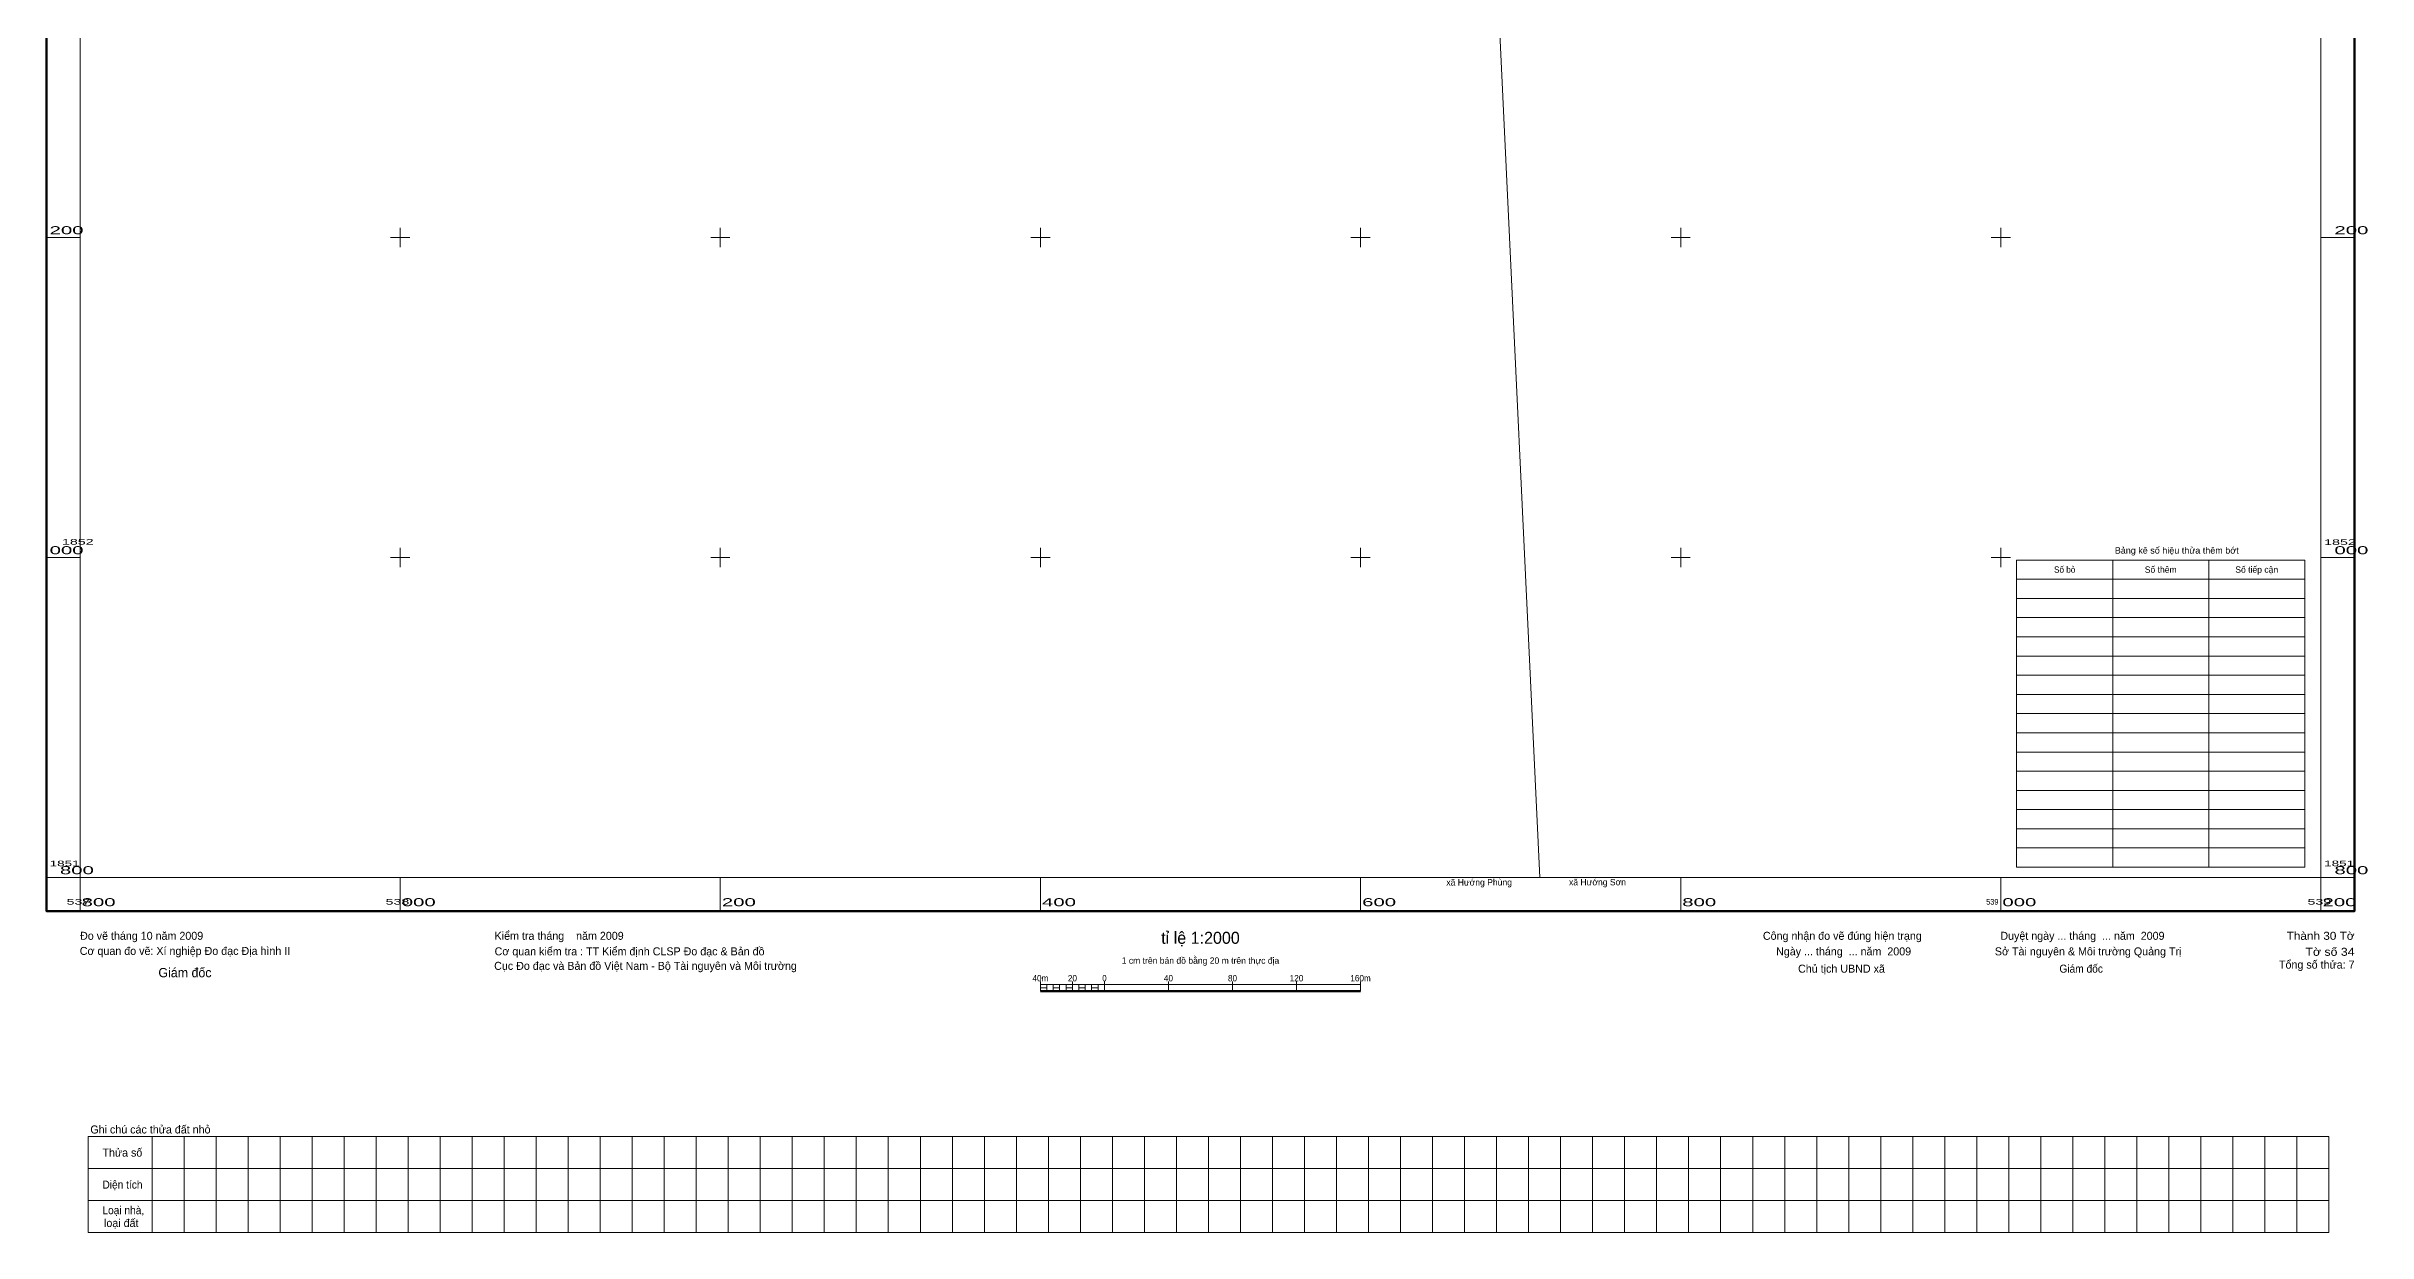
# Model space of a CAD drawing. Header units: metres. Extents: x 537779 to 539237, y 1851578 to 1853294.
# Drawn here: x 537779 to 539229, y 1851578 to 1852319 of the extents above; entities that cross this region are included whole.
import ezdxf
from ezdxf.enums import TextEntityAlignment as Align

# ---------------------------------------------------------------- set-up
doc = ezdxf.new("R2010")
doc.units = ezdxf.units.M
doc.header["$LTSCALE"] = 0.12
doc.layers.add('46', color=7, linetype='Continuous', lineweight=13)
doc.layers.add('60', color=7, linetype='Continuous', lineweight=13)

msp = doc.modelspace()

# ---------------------------------------------------------------- linework, layer by layer
at = {"layer": '46'}
msp.add_line((538645.93, 1853200), (538711.93, 1851800), dxfattribs=at)
at = {"layer": '60'}
for p, q in [((537800, 1852200), (537779, 1852200)), ((537994, 1852200), (538006, 1852200)), ((538000, 1852194), (538000, 1852206)), ((538194, 1852200), (538206, 1852200)), ((538200, 1852194), (538200, 1852206)), ((538394, 1852200), (538406, 1852200)), ((538400, 1852194), (538400, 1852206)), ((538594, 1852200), (538606, 1852200)), ((538600, 1852194), (538600, 1852206)), ((538794, 1852200), (538806, 1852200)), ((538800, 1852194), (538800, 1852206)), ((538994, 1852200), (539006, 1852200)), ((539000, 1852194), (539000, 1852206)), ((539200, 1852200), (539221, 1852200)), ((537800, 1852000), (537779, 1852000)), ((537994, 1852000), (538006, 1852000)), ((538000, 1851994), (538000, 1852006)), ((538194, 1852000), (538206, 1852000)), ((538200, 1851994), (538200, 1852006)), ((538394, 1852000), (538406, 1852000)), ((538400, 1851994), (538400, 1852006)), ((538594, 1852000), (538606, 1852000)), ((538600, 1851994), (538600, 1852006)), ((538794, 1852000), (538806, 1852000)), ((538800, 1851994), (538800, 1852006)), ((538994, 1852000), (539006, 1852000)), ((539000, 1851994), (539000, 1852006)), ((539069.9, 1851998.38), (539069.9, 1851806.38)), ((539129.9, 1851998.38), (539129.9, 1851806.38)), ((539200, 1852000), (539221, 1852000)), ((539009.9, 1851986.38), (539189.9, 1851986.38)), ((539009.9, 1851974.38), (539189.9, 1851974.38)), ((539009.9, 1851962.38), (539189.9, 1851962.38)), ((539009.9, 1851950.38), (539189.9, 1851950.38)), ((539009.9, 1851938.38), (539189.9, 1851938.38)), ((539009.9, 1851926.38), (539189.9, 1851926.38)), ((539009.9, 1851914.38), (539189.9, 1851914.38)), ((539009.9, 1851902.38), (539189.9, 1851902.38)), ((539009.9, 1851890.38), (539189.9, 1851890.38)), ((539009.9, 1851878.38), (539189.9, 1851878.38)), ((539009.9, 1851866.38), (539189.9, 1851866.38)), ((539009.9, 1851854.38), (539189.9, 1851854.38)), ((539009.9, 1851842.38), (539189.9, 1851842.38)), ((539009.9, 1851830.38), (539189.9, 1851830.38)), ((539009.9, 1851818.38), (539189.9, 1851818.38)), ((537800, 1851800), (537779, 1851800)), ((537800, 1851800), (537800, 1851779)), ((538000, 1851800), (538000, 1851779)), ((538200, 1851800), (538200, 1851779)), ((538400, 1851800), (538400, 1851779)), ((538600, 1851800), (538600, 1851779)), ((538800, 1851800), (538800, 1851779)), ((539000, 1851800), (539000, 1851779)), ((539200, 1851800), (539200, 1851779)), ((539200, 1851800), (539221, 1851800)), ((538400, 1851729), (538400, 1851735)), ((538400, 1851733), (538600, 1851733)), ((538404, 1851729), (538404, 1851733)), ((538408, 1851729), (538408, 1851733)), ((538412, 1851729), (538412, 1851733)), ((538416, 1851729), (538416, 1851733)), ((538420, 1851729), (538420, 1851735)), ((538420, 1851729), (538420, 1851733)), ((538424, 1851729), (538424, 1851733)), ((538428, 1851729), (538428, 1851733)), ((538432, 1851729), (538432, 1851733)), ((538436, 1851729), (538436, 1851733)), ((538440, 1851729), (538440, 1851735)), ((538480, 1851729), (538480, 1851735)), ((538520, 1851729), (538520, 1851735)), ((538560, 1851729), (538560, 1851735)), ((538600, 1851729), (538600, 1851735)), ((537844.98, 1851638), (537844.98, 1851578)), ((537864.98, 1851638), (537864.98, 1851578)), ((537884.98, 1851638), (537884.98, 1851578)), ((537904.98, 1851638), (537904.98, 1851578)), ((537924.98, 1851638), (537924.98, 1851578)), ((537944.98, 1851638), (537944.98, 1851578)), ((537964.98, 1851638), (537964.98, 1851578)), ((537984.98, 1851638), (537984.98, 1851578)), ((538004.98, 1851638), (538004.98, 1851578)), ((538024.98, 1851638), (538024.98, 1851578)), ((538044.98, 1851638), (538044.98, 1851578)), ((538064.98, 1851638), (538064.98, 1851578)), ((538084.98, 1851638), (538084.98, 1851578)), ((538104.98, 1851638), (538104.98, 1851578)), ((538124.98, 1851638), (538124.98, 1851578)), ((538144.98, 1851638), (538144.98, 1851578)), ((538164.98, 1851638), (538164.98, 1851578)), ((538184.98, 1851638), (538184.98, 1851578)), ((538204.98, 1851638), (538204.98, 1851578)), ((538224.98, 1851638), (538224.98, 1851578)), ((538244.98, 1851638), (538244.98, 1851578)), ((538264.98, 1851638), (538264.98, 1851578)), ((538284.98, 1851638), (538284.98, 1851578)), ((538304.98, 1851638), (538304.98, 1851578)), ((538324.98, 1851638), (538324.98, 1851578)), ((538344.98, 1851638), (538344.98, 1851578)), ((538364.98, 1851638), (538364.98, 1851578)), ((538384.98, 1851638), (538384.98, 1851578)), ((538404.98, 1851638), (538404.98, 1851578)), ((538424.98, 1851638), (538424.98, 1851578)), ((538444.98, 1851638), (538444.98, 1851578)), ((538464.98, 1851638), (538464.98, 1851578)), ((538484.98, 1851638), (538484.98, 1851578)), ((538504.98, 1851638), (538504.98, 1851578)), ((538524.98, 1851638), (538524.98, 1851578)), ((538544.98, 1851638), (538544.98, 1851578)), ((538564.98, 1851638), (538564.98, 1851578)), ((538584.98, 1851638), (538584.98, 1851578)), ((538604.98, 1851638), (538604.98, 1851578)), ((538624.98, 1851638), (538624.98, 1851578)), ((538644.98, 1851638), (538644.98, 1851578)), ((538664.98, 1851638), (538664.98, 1851578)), ((538684.98, 1851638), (538684.98, 1851578)), ((538704.98, 1851638), (538704.98, 1851578)), ((538724.98, 1851638), (538724.98, 1851578)), ((538744.98, 1851638), (538744.98, 1851578)), ((538764.98, 1851638), (538764.98, 1851578)), ((538784.98, 1851638), (538784.98, 1851578)), ((538804.98, 1851638), (538804.98, 1851578)), ((538824.98, 1851638), (538824.98, 1851578)), ((538844.98, 1851638), (538844.98, 1851578)), ((538864.98, 1851638), (538864.98, 1851578)), ((538884.98, 1851638), (538884.98, 1851578)), ((538904.98, 1851638), (538904.98, 1851578)), ((538924.98, 1851638), (538924.98, 1851578)), ((538944.98, 1851638), (538944.98, 1851578)), ((538964.98, 1851638), (538964.98, 1851578)), ((538984.98, 1851638), (538984.98, 1851578)), ((539004.98, 1851638), (539004.98, 1851578)), ((539024.98, 1851638), (539024.98, 1851578)), ((539044.98, 1851638), (539044.98, 1851578)), ((539064.98, 1851638), (539064.98, 1851578)), ((539084.98, 1851638), (539084.98, 1851578)), ((539104.98, 1851638), (539104.98, 1851578)), ((539124.98, 1851638), (539124.98, 1851578)), ((539144.98, 1851638), (539144.98, 1851578)), ((539164.98, 1851638), (539164.98, 1851578)), ((539184.98, 1851638), (539184.98, 1851578)), ((537804.98, 1851618), (539204.98, 1851618)), ((537804.98, 1851598), (539204.98, 1851598))]:
    msp.add_line(p, q, dxfattribs=at)
at = {"layer": '60', "lineweight": 53}
msp.add_line((538400, 1851729), (538600, 1851729), dxfattribs=at)
at = {"layer": '60', "lineweight": 106}
msp.add_lwpolyline([(537779, 1853221), (539221, 1853221), (539221, 1851779), (537779, 1851779)], close=True, dxfattribs=at)
at = {"layer": '60'}
for points in [[(537800, 1853200), (539200, 1853200), (539200, 1851800), (537800, 1851800)], [(539009.9, 1851998.38), (539189.9, 1851998.38), (539189.9, 1851806.38), (539009.9, 1851806.38)], [(538400, 1851729), (538400, 1851731), (538404, 1851731), (538404, 1851729)], [(538408, 1851729), (538408, 1851731), (538412, 1851731), (538412, 1851729)], [(538416, 1851729), (538416, 1851731), (538420, 1851731), (538420, 1851729)], [(538424, 1851729), (538424, 1851731), (538428, 1851731), (538428, 1851729)], [(538432, 1851729), (538432, 1851731), (538436, 1851731), (538436, 1851729)], [(537804.98, 1851638), (539204.98, 1851638), (539204.98, 1851578), (537804.98, 1851578)]]:
    msp.add_lwpolyline(points, close=True, dxfattribs=at)

# ---------------------------------------------------------------- texts
at = {"layer": '46'}
msp.add_text('xã Hướng Phùng                        xã Hướng Sơn', height=4, rotation=0.063, dxfattribs=at).set_placement((538709.713, 1851794.979), align=Align.CENTER)
at = {"layer": '60'}
for s, height, width, p in [('200', 5, 1.9, (537781, 1852202)), ('1852', 3.5, 1.9, (537788.71, 1852008)), ('1852', 3.5, 1.9, (539202, 1852007.8)), ('000', 5, 1.9, (537781, 1852002)), ('1851', 3.5, 1.8, (537781, 1851807)), ('1851', 3.5, 1.8, (539202, 1851807)), ('800', 5, 1.9, (537801, 1851782)), ('000', 5, 1.9, (538001, 1851782)), ('200', 5, 1.9, (538201, 1851782)), ('400', 5, 1.9, (538401, 1851782)), ('600', 5, 1.9, (538601, 1851782)), ('800', 5, 1.9, (538801, 1851782)), ('000', 5, 1.9, (539001, 1851782)), ('200', 5, 1.9, (539201, 1851782)), ('Giám đốc ', 5, 0.95, (539036.62, 1851740.46)), ('Diện tích', 5, 0.95, (537813.98, 1851605.5)), ('Loại nhà,', 5, 0.95, (537813.98, 1851589.5))]:
    msp.add_text(s, height=height, dxfattribs=dict(at, width=width)).set_placement(p)
for s, height, width, p in [('200', 5, 1.9, (539229.64, 1852202)), ('000', 5, 1.9, (539229.64, 1852002)), ('800', 5, 1.9, (537808.64, 1851802)), ('800', 5, 1.9, (539229.64, 1851802)), ('537', 3.5, 1.9, (537806.44, 1851783)), ('538', 3.5, 1.9, (538005.71, 1851783)), ('539', 3.5, 0.95, (538998.55, 1851783)), ('539', 3.5, 1.9, (539206.45, 1851783)), ('Thành 30 Tờ', 5, 1.1, (539221, 1851761)), ('Tờ số 34', 5, 1.15, (539221, 1851751))]:
    msp.add_text(s, height=height, dxfattribs=dict(at, width=width)).set_placement(p, align=Align.RIGHT)
for s, width, p in [('Số bỏ', 0.95, (539039.9, 1851990.38)), ('Bảng kê số hiệu thửa thêm bớt', 1.05, (539109.905, 1852002.38)), ('40m', 0.95, (538400, 1851735)), ('20', 0.95, (538420, 1851735)), ('0', 0.9, (538440, 1851735)), ('40', 0.95, (538480, 1851735)), ('80', 0.95, (538520, 1851735)), ('120', 0.95, (538559.995, 1851735)), ('160m', 0.95, (538600.005, 1851735))]:
    msp.add_text(s, height=4, dxfattribs=dict(at, width=width)).set_placement(p, align=Align.CENTER)
for s, height, p in [('Số thêm', 4, (539099.895, 1851990.38)), ('Số tiếp cận', 4, (539159.895, 1851990.38)), ('tỉ lệ 1:2000', 7.5, (538500.005, 1851758.5)), ('Công nhận đo vẽ đúng hiện trạng', 5, (538901, 1851761)), ('Duyệt ngày ... tháng  ... năm  2009', 5, (539051, 1851761)), ('1 cm trên bản đồ bằng 20 m trên thực địa', 4, (538499.995, 1851746))]:
    msp.add_text(s, height=height, dxfattribs=at).set_placement(p, align=Align.CENTER)
for s, height, p in [('Đo vẽ tháng 10 năm 2009', 5, (537800, 1851761)), ('Kiểm tra tháng    năm 2009', 5, (538059, 1851761)), ('Cơ quan đo vẽ: Xí nghiệp Đo đạc Địa hình II', 5, (537799.83, 1851751.55)), ('Cục Đo đạc và Bản đồ Việt Nam - Bộ Tài nguyên và Môi trường', 5, (538058.72, 1851742.22)), ('Cơ quan kiểm tra : TT Kiểm định CLSP Đo đạc & Bản đồ', 5, (538059, 1851751.29)), ('Ngày ... tháng  ... năm  2009', 5, (538859.61, 1851751.26)), ('Sở Tài nguyên & Môi trường Quảng Trị', 5, (538996.29, 1851751.26)), (' Giám đốc', 5.8, (537846.81, 1851737.59)), ('Chủ tịch UBND xã', 5, (538873.35, 1851740.46)), ('Ghi chú các thửa đất nhỏ', 5, (537806.43, 1851639.95)), ('Thửa số', 5, (537813.98, 1851625.5)), ('loại đất', 5, (537814.98, 1851581.5))]:
    msp.add_text(s, height=height, dxfattribs=at).set_placement(p)
msp.add_text('Tổng số thửa: 7', height=5, dxfattribs=at).set_placement((539221, 1851743), align=Align.RIGHT)

doc.saveas('drawing.dxf')
